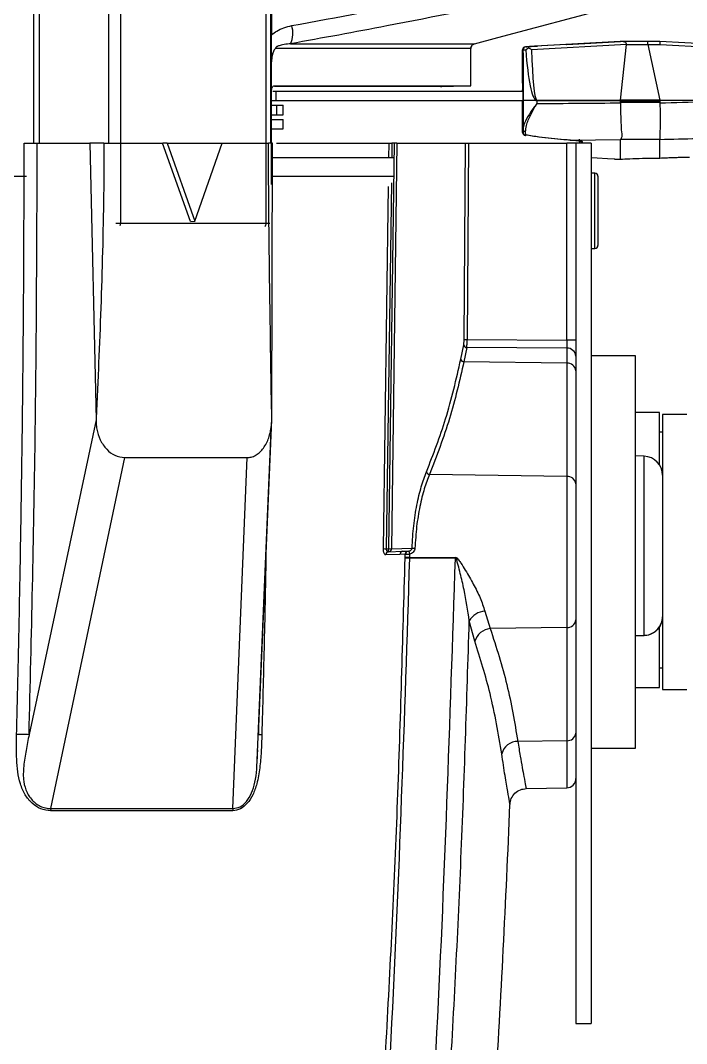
# Model space of a CAD drawing. Extents: x 7 to 135, y 3 to 97.
# Drawn here: x 59.137 to 61.255, y 9.978 to 13.232 of the extents above; entities that cross this region are included whole.
import ezdxf

# ---------------------------------------------------------------- set-up
doc = ezdxf.new("R2010")
doc.units = 0
doc.header["$MEASUREMENT"] = 0
doc.layers.add('OBJECT', color=7, linetype='CONTINUOUS')

msp = doc.modelspace()

# ---------------------------------------------------------------- linework, layer by layer
at = {"layer": 'OBJECT'}
for p, q in [((59.4183, 12.8414), (59.4183, 13.9323)), ((59.4555, 13.9326), (59.4555, 12.5876)), ((59.9186, 12.5876), (59.9186, 13.9326)), ((59.9323, 13.9323), (59.9323, 12.8414)), ((59.1803, 12.8414), (59.1803, 13.9147)), ((59.1973, 13.9263), (59.1973, 12.8414)), ((59.9357, 13.8999), (59.9357, 13.1858)), ((59.9963, 13.1578), (60.5805, 13.1578)), ((61.0438, 13.1648), (60.7556, 13.1492)), ((61.0453, 13.1648), (60.7569, 13.1492)), ((60.7617, 13.1401), (61.0639, 13.1565)), ((60.8736, 13.1556), (61.0439, 13.1648)), ((60.8749, 13.1556), (60.8736, 13.1556)), ((60.8751, 13.1556), (60.8742, 13.1556)), ((60.8749, 13.1556), (61.0452, 13.1648)), ((61.0438, 13.1648), (61.0439, 13.1648)), ((61.0439, 13.1648), (61.0452, 13.1648)), ((61.0453, 13.1648), (61.0452, 13.1648)), ((61.0536, 13.1648), (61.0453, 13.1648)), ((61.0455, 12.9789), (61.0641, 13.1551)), ((61.1311, 13.1648), (61.0536, 13.1648)), ((61.0641, 13.1551), (61.1318, 13.1551)), ((61.1703, 13.1648), (61.1311, 13.1648)), ((61.1318, 13.1554), (61.1713, 13.1554)), ((61.1318, 13.1551), (61.17, 12.9789)), ((61.1703, 13.1648), (61.1703, 13.1648)), ((61.579, 13.1432), (61.1703, 13.1648)), ((61.1713, 13.1554), (61.5797, 13.1338)), ((60.5694, 13.1433), (59.9481, 13.1433)), ((60.5694, 13.0243), (60.5694, 13.1433)), ((60.7339, 13.1296), (60.734, 13.1385)), ((60.734, 13.033), (60.7339, 13.1296)), ((60.7339, 13.1296), (60.7339, 13.0073)), ((60.7341, 13.1391), (60.734, 13.1301)), ((60.7351, 13.033), (60.7352, 13.1296)), ((60.7352, 13.1296), (60.7353, 13.1385)), ((60.7352, 13.1296), (60.7352, 12.9773)), ((59.9357, 13.0094), (59.9357, 13.1007)), ((60.473, 13.0225), (59.9445, 13.0225)), ((59.9447, 13.0243), (60.5694, 13.0243)), ((60.488, 13.0227), (60.4889, 13.0228)), ((60.4886, 13.0228), (60.4891, 13.0228)), ((60.4891, 13.0228), (60.4895, 13.0228)), ((60.5087, 13.0231), (60.4894, 13.0228)), ((60.4894, 13.0228), (60.4898, 13.0228)), ((60.4894, 13.0228), (60.4894, 13.0228)), ((60.4898, 13.0228), (60.5096, 13.0231)), ((60.5087, 13.0232), (60.5087, 13.0231)), ((60.5087, 13.0231), (60.5098, 13.0232)), ((60.5087, 13.0231), (60.5087, 13.0231)), ((60.5116, 13.0232), (60.5144, 13.0232)), ((60.5694, 13.0243), (60.5144, 13.0232)), ((60.5694, 13.0243), (60.5248, 13.0235)), ((59.9357, 12.7951), (59.9357, 13.0094)), ((59.94, 13.0073), (59.9491, 13.0073)), ((59.9491, 13.0073), (59.9491, 12.9773)), ((59.9491, 13.0073), (60.7351, 13.0073)), ((60.7339, 13.0073), (60.7339, 13.0111)), ((60.7351, 12.876), (60.7351, 13.0111)), ((59.9357, 12.9773), (59.9491, 12.9773)), ((59.9357, 12.9624), (59.9516, 12.9624)), ((59.9491, 12.9773), (60.7351, 12.9773)), ((59.9516, 12.9624), (59.9516, 12.9324)), ((59.9516, 12.9624), (59.9725, 12.9624)), ((59.9725, 12.9324), (59.9725, 12.9624)), ((60.7339, 12.876), (60.7339, 12.9773)), ((60.7339, 12.9773), (60.7339, 12.8856)), ((60.7352, 12.9773), (60.7352, 12.8856)), ((60.7767, 12.9773), (60.7352, 12.9773)), ((60.7797, 12.9781), (61.0454, 12.9781)), ((60.7797, 12.9681), (60.7797, 12.9765)), ((61.0453, 12.9765), (60.7797, 12.9765)), ((61.0454, 12.9781), (61.0453, 12.9765)), ((61.0453, 12.9706), (61.0453, 12.9758)), ((61.0453, 12.9758), (61.1703, 12.9758)), ((61.1703, 12.9706), (61.0453, 12.9706)), ((61.17, 12.9789), (61.0455, 12.9789)), ((61.1703, 12.9758), (61.1703, 12.9706)), ((61.4589, 12.9773), (61.1704, 12.9773)), ((59.9357, 12.9324), (59.9516, 12.9324)), ((59.9516, 12.9324), (59.9725, 12.9324)), ((59.9357, 12.9175), (59.9722, 12.9175)), ((59.9722, 12.8875), (59.9722, 12.9175)), ((59.9357, 12.8875), (59.9722, 12.8875)), ((60.7339, 12.8856), (60.7339, 12.876)), ((60.7352, 12.8856), (60.7351, 12.876)), ((60.7437, 12.8676), (60.7435, 12.8781)), ((59.1906, 12.8414), (59.3583, 12.8414)), ((59.3583, 12.8414), (59.3778, 11.9614)), ((59.4029, 12.8414), (59.5887, 12.8414)), ((59.6779, 12.5925), (59.5887, 12.8414)), ((59.6033, 12.8414), (59.5905, 12.8414)), ((59.6033, 12.8414), (59.692, 12.5937)), ((59.6033, 12.8414), (59.7785, 12.8414)), ((59.692, 12.5937), (59.7785, 12.8414)), ((59.779, 12.8414), (59.926, 12.8414)), ((59.9364, 11.9614), (59.939, 12.8414)), ((59.951, 12.8414), (60.3093, 12.8414)), ((60.3255, 12.8414), (60.3076, 11.5519)), ((60.3087, 12.7951), (60.3093, 12.8414)), ((60.3344, 12.8414), (60.3165, 11.5516)), ((60.3182, 12.8414), (60.3176, 12.7951)), ((60.3255, 12.8414), (60.3182, 12.8414)), ((60.3344, 12.8414), (60.5518, 12.8414)), ((60.5479, 12.2172), (60.5518, 12.8414)), ((60.5614, 12.8414), (60.5576, 12.2171)), ((60.5614, 12.8414), (60.8742, 12.8414)), ((60.8742, 12.2156), (60.8742, 12.8414)), ((60.9034, 12.8414), (60.8742, 12.8414)), ((60.8847, 12.8512), (60.9029, 12.8502)), ((60.8859, 12.8514), (61.0452, 12.8533)), ((60.9041, 12.8505), (60.8859, 12.8514)), ((60.8859, 12.8512), (60.9041, 12.8502)), ((60.9034, 12.8414), (60.9034, 10.0414)), ((60.9514, 12.8414), (60.9034, 12.8414)), ((60.9514, 12.8414), (60.9514, 10.0414)), ((61.0452, 12.8533), (61.0457, 12.854)), ((61.0457, 12.854), (61.1702, 12.854)), ((61.1702, 12.854), (61.1702, 12.8539)), ((59.9357, 12.7364), (59.9357, 12.7951)), ((60.3223, 12.7951), (59.9357, 12.7951)), ((61.0267, 12.7908), (61.0267, 12.7908)), ((61.0267, 12.7908), (61.0267, 12.7908)), ((61.1697, 12.7943), (61.1758, 12.7946)), ((57.3546, 12.7364), (59.157, 12.7364)), ((59.9357, 12.7364), (60.3223, 12.7364)), ((60.9636, 12.7463), (60.9514, 12.7465)), ((60.9636, 12.6264), (60.9636, 12.7463)), ((60.9734, 12.7363), (60.9734, 12.5164)), ((60.2914, 11.5519), (60.3074, 12.7042)), ((60.3165, 12.7152), (60.3003, 11.5516)), ((60.9636, 12.5064), (60.9636, 12.6264)), ((59.441, 12.5876), (59.4555, 12.5876)), ((59.4555, 12.5876), (59.9186, 12.5876)), ((59.6779, 12.5925), (59.692, 12.5937)), ((60.9514, 12.5062), (60.9636, 12.5064)), ((60.5576, 12.2171), (60.8742, 12.2156)), ((60.9034, 12.2156), (60.8742, 12.2156)), ((60.5372, 12.1545), (60.5465, 12.2)), ((60.5563, 12.1913), (60.547, 12.1464)), ((60.874, 12.1897), (60.5563, 12.1913)), ((60.874, 12.1897), (60.874, 12.1418)), ((60.874, 12.1418), (60.547, 12.1464)), ((60.874, 12.1418), (60.874, 11.7818)), ((60.9514, 12.1664), (61.0914, 12.1664)), ((61.0914, 12.1664), (61.0914, 10.9164)), ((61.1694, 11.9851), (61.0914, 11.9851)), ((61.1694, 11.9841), (61.1694, 11.9851)), ((61.1694, 11.8174), (61.1694, 11.9841)), ((61.2564, 11.9789), (61.1784, 11.9789)), ((61.1784, 11.9789), (61.1784, 11.1039)), ((59.3778, 11.9614), (59.1646, 10.9602)), ((59.8902, 10.8787), (59.9359, 11.9532)), ((59.8939, 10.9602), (59.9364, 11.9614)), ((61.1784, 11.9226), (61.1694, 11.9226)), ((61.1205, 11.8458), (61.0914, 11.8468)), ((59.2336, 10.7249), (59.4692, 11.8414)), ((59.4692, 11.8414), (59.8581, 11.8414)), ((59.8129, 10.7249), (59.8581, 11.8414)), ((61.1205, 11.2763), (61.1205, 11.8458)), ((60.874, 11.7818), (60.4376, 11.7879)), ((60.874, 11.7818), (60.874, 11.301)), ((60.3165, 11.5516), (60.3822, 11.5539)), ((60.2989, 11.5322), (60.2987, 11.5322)), ((60.3439, 11.5337), (60.2989, 11.5322)), ((60.3003, 11.5516), (60.3076, 11.5519)), ((60.3077, 11.5419), (60.3529, 11.5435)), ((60.3604, 11.5343), (60.3439, 11.5337)), ((60.3529, 11.5435), (60.3696, 11.544)), ((60.3602, 11.5237), (60.3604, 11.5343)), ((60.3602, 11.5222), (60.3602, 11.5237)), ((60.3604, 11.5343), (60.3617, 11.5343)), ((60.3696, 11.544), (60.3699, 11.5441)), ((60.3741, 11.522), (60.3742, 11.5242)), ((60.5201, 11.5221), (60.3741, 11.522)), ((60.3743, 11.5347), (60.3742, 11.5242)), ((60.3742, 11.5242), (60.5201, 11.5243)), ((60.5201, 11.5243), (60.5201, 11.5221)), ((60.6137, 11.353), (60.6312, 11.2976)), ((60.5816, 11.2572), (60.5644, 11.3222)), ((60.874, 11.301), (60.6312, 11.2976)), ((60.874, 11.301), (60.874, 10.941)), ((61.1694, 11.1101), (61.1694, 11.3022)), ((61.0914, 11.2752), (61.1205, 11.2763)), ((61.1205, 11.275), (61.0914, 11.274)), ((61.1694, 11.1726), (61.1784, 11.1726)), ((61.0914, 11.1101), (61.1694, 11.1101)), ((61.1784, 11.1039), (61.2564, 11.1039)), ((59.8942, 10.9723), (59.8939, 10.9602)), ((59.1646, 10.9602), (59.1646, 10.9601)), ((59.8939, 10.9601), (59.8951, 10.9604)), ((60.874, 10.941), (60.7186, 10.9388)), ((60.874, 10.941), (60.874, 10.7909)), ((61.0914, 10.9164), (60.9514, 10.9164)), ((60.7453, 10.7886), (60.874, 10.7909)), ((59.2336, 10.7249), (59.2332, 10.7178)), ((60.9034, 10.0414), (60.9514, 10.0414))]:
    msp.add_line(p, q, dxfattribs=at)
at = {"layer": 'OBJECT', "flags": 128}
for points in [[(60.5805, 13.1578), (60.6551, 13.1777), (61.2536, 13.3381)], [(60.5805, 13.1578), (60.6551, 13.1777), (61.2536, 13.3381)], [(60.7424, 12.8663), (60.7424, 12.8663), (60.7423, 12.8661)], [(60.8847, 12.8514), (60.8847, 12.8512), (60.8847, 12.8512)], [(60.8859, 12.8514), (60.8859, 12.8512), (60.8859, 12.8512)], [(60.9041, 12.8505), (60.9041, 12.8502), (60.9041, 12.8502)], [(61.0267, 12.7908), (61.0034, 12.7921), (60.9706, 12.7938), (60.9514, 12.7949)], [(61.0267, 12.7908), (61.0035, 12.7921), (60.9706, 12.7938), (60.9514, 12.7949)]]:
    msp.add_lwpolyline(points, dxfattribs=at)
at = {"layer": 'OBJECT'}
for centre, radius, start, end in [((59.9193, 13.1915), 0.0841, 336.3688, 16.7689), ((60.744, 13.1385), 0.01, 93.1795, 179.2098), ((60.744, 13.1386), 0.00993, 93.3852, 177.396), ((60.7452, 13.1385), 0.01, 93.1322, 179.1723), ((60.7452, 13.1386), 0.00999, 93.1469, 180.0514), ((60.7352, 13.1296), 0.00123, 154.1773, 179.3331), ((60.7347, 13.1387), 0.000738, 146.3407, 178.1539), ((60.7346, 13.1387), 0.000648, 179.2377, 191.5047), ((60.7359, 13.1387), 0.000649, 179.2079, 192.0423), ((70.1154, 13.0137), 9.3814, 179.88174, 180.01548), ((60.7353, 13.033), 0.00138, 157.1273, 179.4964), ((60.7427, 13.0331), 0.00878, 180.1668, 209.8257), ((60.7433, 13.0336), 0.00921, 180.4643, 207.6719), ((51.3537, 13.0137), 9.3814, 359.98452, 0.11826), ((60.7351, 13.0139), 0.003, 246.5646, 270.0105), ((60.8715, 12.8872), 0.1308, 135.483, 136.4446), ((60.896, 12.9765), 0.1163, 179.2229, 180.0002), ((60.7351, 12.8787), 0.00304, 246.6247, 270.1603), ((60.7439, 12.876), 0.01, 180.1134, 260.7453), ((60.7451, 12.876), 0.01, 180.0038, 260.7455), ((60.7442, 12.8767), 0.00907, 184.413, 267.1776), ((60.7437, 12.8867), 0.00858, 187.2957, 268.6296), ((60.7565, 12.8651), 0.013, 168.8345, 175.5286), ((60.925, 12.8552), 0.0101, 228.8473, 267.39), ((57.2401, 12.8573), 3.8051, 359.0001, 359.9396), ((55.4356, 12.8713), 5.7347, 359.23213, 359.82698), ((60.9634, 12.7363), 0.01, 0, 89), ((59.434, 12.5875), 0.0215, 338.1156, 0.4221), ((59.9018, 12.5872), 0.0168, 319.0171, 1.5034), ((60.9634, 12.5164), 0.01, 271, 0), ((60.6737, 21.7122), 9.4958, 269.24104, 269.29941), ((60.5565, 12.2014), 0.01, 187.541, 268.8697), ((60.8754, 12.1616), 0.0281, 4.3941, 92.9761), ((60.5471, 12.1565), 0.0101, 191.1935, 269.0161), ((60.8762, 12.1145), 0.0274, 6.912, 94.7909), ((61.1184, 11.7858), 0.06, 0, 88), ((60.439, 11.799), 0.0112, 194.9251, 262.9655), ((60.8762, 11.7545), 0.0274, 6.912, 94.7909), ((60.3947, 11.6682), 0.115, 263.7488, 268.3927), ((60.437, 16.4934), 4.9437, 268.3121, 268.4155), ((60.3084, 11.5322), 0.00976, 94.941, 180.0116), ((60.3085, 11.5323), 0.00963, 94.8847, 180.829), ((60.23, 11.5468), 0.0778, 356.3865, 3.7504), ((60.3536, 11.5338), 0.00968, 93.6294, 180.4269), ((60.3711, 11.4023), 0.1219, 88.5459, 95.1058), ((60.3611, 11.0393), 0.4828, 88.452, 90.1065), ((60.3701, 11.5343), 0.00971, 93.4817, 180.2646), ((60.3709, 11.5348), 0.00929, 96.2523, 182.9225), ((60.578, 11.5756), 0.2078, 188.6775, 191.3641), ((60.6176, 11.2921), 0.0611, 93.592, 150.4439), ((60.6367, 11.2401), 0.0578, 95.5328, 162.7293), ((60.8762, 11.3283), 0.0274, 265.2091, 353.088), ((61.1065, 11.2756), 0.014, 357.3636, 2.6364), ((60.7186, 10.8863), 0.0525, 89.9347, 166.192), ((60.8762, 10.9683), 0.0274, 265.2091, 353.088), ((60.8734, 10.8209), 0.03, 271, 0), ((10.0774, 12.8414), 50.66, 356.57471, 357.62076)]:
    msp.add_arc(centre, radius, start, end, dxfattribs=at)
for centre, major_axis, ratio, start_param, end_param in [((57.4036, 12.9673), (3.3775, 0.1833), 0.000068, 6.282979, 6.432601), ((57.4036, 12.9673), (3.3775, 0.1833), 0.000068, 6.136269, 6.282979), ((60.7946, 13.1512), (0.05, 0.0027), 0.000068, 3.196862, 3.858694), ((61.0268, 13.1548), (0.0374, 0.0006), 0.267005, 6.250717, 6.391319), ((61.1311, 13.1548), (0, 0.01), 0.062416, 4.764749, 6.283185), ((61.2133, 13.1548), (0.0815, -0.0005), 0.122457, 3.142797, 3.168977), ((61.17, 13.1548), (0.00026, 0.01), 0.121668, 4.767959, 6.280041), ((60.7952, 13.1413), (0.06, 0.0027), 0.000057, 3.196863, 3.677513), ((60.7952, 13.5461), (0.0156, 0.5695), 0.101721, 2.370054, 3.091718), ((60.7874, 13.5476), (0.0077, 0.5695), 0.050889, 2.368956, 3.089621), ((60.7952, 13.5461), (0.0156, 0.5695), 0.101721, 3.091718, 3.144382), ((60.7874, 13.5476), (0.0077, 0.5695), 0.050889, 3.089621, 3.142285), ((60.6874, 15.0398), (7.8874, 0), 0.262686, 4.724089, 4.75778), ((60.5973, 12.9758), (0.448, 0), 0.267859, 0, 0.006511), ((60.5973, 12.9706), (0.448, 0), 0.267859, 6.278981, 6.283185), ((60.597, 12.9758), (0.4487, 0.007), 0.267005, 6.2442, 6.250717), ((62.1482, 12.9758), (0.9785, -0.0064), 0.122457, 3.168977, 3.182066), ((62.1475, 12.9758), (0.9772, 0), 0.122804, 3.128502, 3.141593), ((57.1526, 15.0398), (19.0645, 0), 0.111055, 4.924724, 4.940236), ((62.1475, 12.9706), (0.9772, 0), 0.122804, 3.141593, 3.144933), ((60.7242, 15.0288), (-0.1946, 2.2237), 0.001244, 2.931284, 2.960447), ((60.7242, 15.0288), (-0.1946, 2.2237), 0.001244, 3.32252, 3.351683), ((61.1691, 12.7831), (0.1429, -0.0078), 0.000068, 3.05493, 3.140201), ((61.1691, 12.7831), (0.1429, -0.0078), 0.000068, 3.140201, 3.225755)]:
    msp.add_ellipse(centre, major_axis=major_axis, ratio=ratio, start_param=start_param, end_param=end_param, dxfattribs=at)
for points, knots in [([(59.9998, 13.2157), (60.1451, 13.2426), (60.436, 13.2963), (60.7255, 13.3572), (60.8702, 13.3877)], [0, 0, 0, 0, 0.499931, 1, 1, 1, 1]), ([(60.8681, 13.3297), (60.8304, 13.3217), (60.6419, 13.2818), (60.3516, 13.2228), (60.0981, 13.1764), (59.9963, 13.1578)], [0, 0, 0, 0, 0.130061, 0.650321, 1, 1, 1, 1]), ([(59.9357, 13.1858), (59.9411, 13.1902), (59.9597, 13.2056), (59.9831, 13.2115), (59.9998, 13.2157)], [0, 0, 0, 0, 0.288269, 1, 1, 1, 1]), ([(59.9357, 13.1007), (59.9357, 13.1078), (59.9358, 13.1292), (59.9358, 13.1577), (59.9357, 13.1789), (59.9357, 13.1858)], [0, 0, 0, 0, 0.250489, 0.755708, 1, 1, 1, 1]), ([(59.9963, 13.1578), (59.9894, 13.1572), (59.9793, 13.1563), (59.9672, 13.1539), (59.9606, 13.1521), (59.9561, 13.1505), (59.9531, 13.149), (59.9509, 13.1477), (59.9494, 13.1464), (59.9485, 13.145), (59.9481, 13.1441), (59.9481, 13.1435), (59.9481, 13.1433)], [0, 0, 0, 0, 0.413759, 0.60004, 0.726739, 0.813254, 0.872706, 0.913967, 0.957169, 0.974585, 0.992204, 1, 1, 1, 1]), ([(60.5805, 13.1578), (60.579, 13.1572), (60.5758, 13.156), (60.5721, 13.1523), (60.5698, 13.1479), (60.5696, 13.1447), (60.5694, 13.1433)], [0, 0, 0, 0, 0.257672, 0.515344, 0.773013, 1, 1, 1, 1]), ([(60.5694, 13.1433), (60.5696, 13.145), (60.5699, 13.1483), (60.5725, 13.1528), (60.5762, 13.1562), (60.5791, 13.1572), (60.5805, 13.1578)], [0, 0, 0, 0, 0.257663, 0.515326, 0.772991, 1, 1, 1, 1]), ([(60.7569, 13.1492), (60.7569, 13.1492), (60.7566, 13.1492), (60.7556, 13.1489), (60.7543, 13.1479), (60.7533, 13.1462), (60.7529, 13.1451), (60.7528, 13.1448)], [0, 0, 0, 0, 0.017181, 0.202287, 0.556603, 0.898381, 1, 1, 1, 1]), ([(61.0536, 13.1648), (61.0551, 13.1648), (61.0577, 13.1648), (61.0602, 13.1636), (61.0618, 13.1615), (61.0629, 13.1589), (61.0636, 13.1572), (61.0639, 13.1565)], [0, 0, 0, 0, 0.281503, 0.477149, 0.672463, 0.878462, 1, 1, 1, 1]), ([(59.9481, 13.1433), (59.948, 13.1432), (59.9473, 13.1426), (59.946, 13.1412), (59.9437, 13.1381), (59.9404, 13.1316), (59.9366, 13.1189), (59.936, 13.1073), (59.9357, 13.1007)], [0, 0, 0, 0, 0.006236, 0.083637, 0.159769, 0.305657, 0.605886, 1, 1, 1, 1]), ([(60.734, 13.1301), (60.734, 13.1239), (60.7341, 13.0915), (60.7341, 13.0594), (60.7341, 13.0336)], [0, 0, 0, 0, 0.1942441, 1, 1, 1, 1]), ([(60.7436, 13.1389), (60.7436, 13.139), (60.7452, 13.1404), (60.7481, 13.1425), (60.7517, 13.1443), (60.7528, 13.1448)], [0, 0, 0, 0, 0.021182, 0.71712, 1, 1, 1, 1]), ([(60.7528, 13.1448), (60.7556, 13.1433), (60.7585, 13.1418), (60.7616, 13.1401), (60.7617, 13.1401)], [0, 0, 0, 0, 0.980027, 1, 1, 1, 1]), ([(59.9357, 13.0094), (59.9358, 13.0111), (59.936, 13.0143), (59.9375, 13.0187), (59.9397, 13.0221), (59.9422, 13.024), (59.9439, 13.0242), (59.9447, 13.0243)], [0, 0, 0, 0, 0.205587, 0.410971, 0.62192, 0.8408, 1, 1, 1, 1]), ([(60.473, 13.0225), (60.4731, 13.0225), (60.4732, 13.0225), (60.4739, 13.0225), (60.475, 13.0225), (60.4765, 13.0225), (60.4783, 13.0226), (60.4804, 13.0226), (60.4827, 13.0226), (60.4852, 13.0227), (60.487, 13.0227), (60.488, 13.0227)], [0, 0, 0, 0, 0.108033, 0.219199, 0.327232, 0.438398, 0.546441, 0.657616, 0.765679, 0.876876, 1, 1, 1, 1]), ([(60.5086, 13.0231), (60.5089, 13.0232), (60.5103, 13.0232), (60.5113, 13.0232), (60.5116, 13.0232), (60.5116, 13.0232)], [0, 0, 0, 0, 0.1325815, 0.7100764, 1, 1, 1, 1]), ([(60.5248, 13.0235), (60.5231, 13.0234), (60.5197, 13.0234), (60.5152, 13.0233), (60.5118, 13.0232), (60.5101, 13.0232), (60.5099, 13.0232), (60.5098, 13.0232)], [0, 0, 0, 0, 0.217156, 0.434313, 0.651451, 0.868548, 1, 1, 1, 1]), ([(60.7797, 12.9681), (60.7796, 12.968), (60.7788, 12.9669), (60.7762, 12.9636), (60.7678, 12.9525), (60.7534, 12.932), (60.7385, 12.9067), (60.7362, 12.892), (60.7352, 12.8856)], [0, 0, 0, 0, 0.00366, 0.034965, 0.112488, 0.381452, 0.732443, 1, 1, 1, 1]), ([(60.7435, 12.8781), (60.7441, 12.8845), (60.7456, 12.9009), (60.7588, 12.931), (60.772, 12.955), (60.779, 12.9669), (60.7796, 12.9679), (60.7797, 12.9681)], [0, 0, 0, 0, 0.244744, 0.626729, 0.967928, 0.996144, 1, 1, 1, 1]), ([(61.0453, 12.9701), (61.0453, 12.9649), (61.0451, 12.9463), (61.0459, 12.9153), (61.0474, 12.8832), (61.0504, 12.8627), (61.047, 12.8564), (61.0457, 12.854)], [0, 0, 0, 0, 0.097508, 0.351331, 0.599304, 0.843154, 1, 1, 1, 1]), ([(61.1703, 12.9702), (61.1706, 12.9567), (61.1712, 12.9297), (61.171, 12.8941), (61.1701, 12.8667), (61.1702, 12.8581), (61.1702, 12.854)], [0, 0, 0, 0, 0.253584, 0.507165, 0.760847, 1, 1, 1, 1]), ([(60.8847, 12.8514), (60.8781, 12.8519), (60.8448, 12.8539), (60.7972, 12.8587), (60.7567, 12.8653), (60.7425, 12.8676)], [0, 0, 0, 0, 0.1396833, 0.6986629, 1, 1, 1, 1]), ([(60.8859, 12.8514), (60.8793, 12.8519), (60.846, 12.8539), (60.7985, 12.8587), (60.7579, 12.8653), (60.7437, 12.8676)], [0, 0, 0, 0, 0.139683, 0.698663, 1, 1, 1, 1]), ([(61.1702, 12.8539), (61.2495, 12.8558), (61.3859, 12.8589), (61.5223, 12.8623), (61.5794, 12.8637)], [0, 0, 0, 0, 0.581449, 1, 1, 1, 1]), ([(59.1249, 10.9608), (59.1269, 11.0386), (59.131, 11.2035), (59.1363, 11.4651), (59.141, 11.7454), (59.1447, 12.0282), (59.1472, 12.304), (59.1487, 12.5727), (59.1489, 12.7518), (59.149, 12.8414)], [0, 0, 0, 0, 0.1241052, 0.2632119, 0.41732, 0.5714285, 0.7142858, 0.857143, 1, 1, 1, 1]), ([(59.149, 12.8414), (59.1523, 12.8414), (59.1612, 12.8414), (59.1758, 12.8414), (59.1866, 12.8414), (59.1906, 12.8414)], [0, 0, 0, 0, 0.263884, 0.723096, 1, 1, 1, 1]), ([(59.1646, 10.9601), (59.1722, 11.2735), (59.1874, 11.9005), (59.1896, 12.5277), (59.1906, 12.8414)], [0, 0, 0, 0, 0.500002, 1, 1, 1, 1]), ([(59.4029, 12.8414), (59.3972, 12.8414), (59.3859, 12.8414), (59.3698, 12.8414), (59.3607, 12.8414), (59.3583, 12.8414)], [0, 0, 0, 0, 0.425022, 0.850044, 1, 1, 1, 1]), ([(59.4029, 12.8414), (59.4026, 12.7865), (59.4021, 12.6716), (59.3984, 12.497), (59.393, 12.319), (59.386, 12.1405), (59.3805, 12.0218), (59.3778, 11.9614)], [0, 0, 0, 0, 0.187144, 0.391348, 0.595125, 0.793954, 1, 1, 1, 1]), ([(59.9364, 11.9614), (59.9354, 12.0218), (59.9335, 12.1405), (59.9307, 12.3189), (59.9282, 12.4969), (59.9264, 12.6716), (59.9261, 12.7865), (59.926, 12.8414)], [0, 0, 0, 0, 0.206024, 0.404822, 0.608638, 0.812834, 1, 1, 1, 1]), ([(59.939, 12.8414), (59.9391, 12.8414), (59.9393, 12.8414), (59.9329, 12.8414), (59.9274, 12.8414), (59.926, 12.8414)], [0, 0, 0, 0, 0.425022, 0.850044, 1, 1, 1, 1]), ([(60.3093, 12.8414), (60.3095, 12.8414), (60.31, 12.8414), (60.311, 12.8414), (60.3122, 12.8414), (60.3136, 12.8414), (60.3151, 12.8414), (60.3166, 12.8414), (60.3177, 12.8414), (60.3182, 12.8414)], [0, 0, 0, 0, 0.144355, 0.28871, 0.433065, 0.57742, 0.721775, 0.859094, 1, 1, 1, 1]), ([(60.3344, 12.8414), (60.3342, 12.8414), (60.3338, 12.8414), (60.3328, 12.8414), (60.3316, 12.8414), (60.3302, 12.8414), (60.3287, 12.8414), (60.3271, 12.8414), (60.3261, 12.8414), (60.3255, 12.8414)], [0, 0, 0, 0, 0.143842, 0.287685, 0.431527, 0.575369, 0.719212, 0.85775, 1, 1, 1, 1]), ([(60.5518, 12.8414), (60.552, 12.8414), (60.5523, 12.8414), (60.5535, 12.8414), (60.5546, 12.8414), (60.5559, 12.8414), (60.5573, 12.8414), (60.5591, 12.8414), (60.5606, 12.8414), (60.5614, 12.8414)], [0, 0, 0, 0, 0.2352107, 0.3515487, 0.4678866, 0.5842245, 0.7005624, 0.8169004, 1, 1, 1, 1]), ([(60.9029, 12.8502), (60.9047, 12.8501), (60.9086, 12.8498), (60.9134, 12.849), (60.9162, 12.8483), (60.9174, 12.8478), (60.9174, 12.8478), (60.9174, 12.8478)], [0, 0, 0, 0, 0.271567, 0.562428, 0.781216, 0.935926, 1, 1, 1, 1]), ([(60.9245, 12.8451), (60.9242, 12.8456), (60.9237, 12.8466), (60.92, 12.8481), (60.9146, 12.8494), (60.909, 12.8502), (60.9054, 12.8504), (60.9041, 12.8505)], [0, 0, 0, 0, 0.219062, 0.43802, 0.659218, 0.879999, 1, 1, 1, 1]), ([(60.9041, 12.8502), (60.9059, 12.8501), (60.9098, 12.8498), (60.9146, 12.849), (60.9174, 12.8483), (60.9186, 12.8478), (60.9185, 12.8478), (60.9185, 12.8478)], [0, 0, 0, 0, 0.272276, 0.563693, 0.782325, 0.936952, 1, 1, 1, 1]), ([(61.0267, 12.7908), (61.0295, 12.7908), (61.0331, 12.7909), (61.0426, 12.7909), (61.0446, 12.7909)], [0, 0, 0, 0, 0.79181, 1, 1, 1, 1]), ([(61.0446, 12.7909), (61.0446, 12.7909), (61.0446, 12.7909), (61.0447, 12.7909), (61.0448, 12.7909), (61.0448, 12.7909), (61.0448, 12.7909)], [0, 0, 0, 0, 0.344879, 0.691965, 0.85965, 1, 1, 1, 1]), ([(61.0448, 12.7909), (61.0539, 12.7914), (61.0723, 12.7924), (61.1144, 12.7939), (61.1487, 12.7944), (61.1672, 12.7944), (61.1697, 12.7944)], [0, 0, 0, 0, 0.3151069, 0.6329439, 0.9497911, 1, 1, 1, 1]), ([(61.1697, 12.7944), (61.1855, 12.7951), (61.2171, 12.7966), (61.2504, 12.7973), (61.2628, 12.7973), (61.2648, 12.7973)], [0, 0, 0, 0, 0.4560015, 0.9119923, 1, 1, 1, 1]), ([(61.1758, 12.7946), (61.1821, 12.7949), (61.2025, 12.796), (61.2344, 12.7969), (61.2551, 12.7972), (61.2648, 12.7973)], [0, 0, 0, 0, 0.19436, 0.620523, 1, 1, 1, 1]), ([(59.9359, 12.7106), (59.9359, 12.7113), (59.9358, 12.7154), (59.9358, 12.724), (59.9357, 12.7324), (59.9357, 12.7364)], [0, 0, 0, 0, 0.111671, 0.581182, 1, 1, 1, 1]), ([(59.9186, 12.5876), (59.9227, 12.5876), (59.9282, 12.5876), (59.9294, 12.5876), (59.9297, 12.5875)], [0, 0, 0, 0, 0.76508, 1, 1, 1, 1]), ([(60.5465, 12.2), (60.5467, 12.201), (60.5471, 12.203), (60.5475, 12.2072), (60.5478, 12.212), (60.5478, 12.2155), (60.5479, 12.2172)], [0, 0, 0, 0, 0.2487, 0.500162, 0.750977, 1, 1, 1, 1]), ([(60.5563, 12.1913), (60.5565, 12.1928), (60.5568, 12.1958), (60.5572, 12.2021), (60.5574, 12.2093), (60.5575, 12.2145), (60.5576, 12.2171)], [0, 0, 0, 0, 0.249782, 0.499582, 0.749652, 1, 1, 1, 1]), ([(60.8742, 12.2156), (60.8742, 12.213), (60.8742, 12.2078), (60.8742, 12.2005), (60.8741, 12.1941), (60.874, 12.1911), (60.874, 12.1897)], [0, 0, 0, 0, 0.249341, 0.499707, 0.749657, 1, 1, 1, 1]), ([(60.4282, 11.7961), (60.4499, 11.8522), (60.4957, 11.9705), (60.5229, 12.0911), (60.5372, 12.1545)], [0, 0, 0, 0, 0.4742797, 1, 1, 1, 1]), ([(60.547, 12.1464), (60.5333, 12.0859), (60.5062, 11.9652), (60.4604, 11.8469), (60.4376, 11.7879)], [0, 0, 0, 0, 0.5015226, 1, 1, 1, 1]), ([(59.3778, 11.9614), (59.3778, 11.9575), (59.3779, 11.9476), (59.3808, 11.9258), (59.3901, 11.8959), (59.4103, 11.8668), (59.4378, 11.846), (59.4585, 11.843), (59.4692, 11.8414)], [0, 0, 0, 0, 0.061294, 0.157977, 0.353025, 0.568965, 0.7756, 1, 1, 1, 1]), ([(59.8581, 11.8414), (59.8625, 11.8418), (59.8714, 11.8425), (59.8842, 11.8481), (59.8963, 11.8566), (59.9075, 11.8681), (59.9174, 11.8827), (59.9253, 11.8996), (59.931, 11.9179), (59.9343, 11.9343), (59.936, 11.949), (59.9362, 11.9572), (59.9364, 11.9614)], [0, 0, 0, 0, 0.10732, 0.218018, 0.325236, 0.435295, 0.546628, 0.661859, 0.764001, 0.868866, 0.934079, 1, 1, 1, 1]), ([(60.3822, 11.5539), (60.3837, 11.5778), (60.3866, 11.6255), (60.3973, 11.6918), (60.4113, 11.7509), (60.4225, 11.781), (60.4282, 11.7961)], [0, 0, 0, 0, 0.251202, 0.500278, 0.750503, 1, 1, 1, 1]), ([(60.4376, 11.7879), (60.432, 11.7733), (60.4207, 11.7442), (60.4067, 11.687), (60.3959, 11.6227), (60.393, 11.5765), (60.3915, 11.5533)], [0, 0, 0, 0, 0.249685, 0.499981, 0.748981, 1, 1, 1, 1]), ([(60.3726, 11.5443), (60.3739, 11.5446), (60.3763, 11.5452), (60.3793, 11.5474), (60.3816, 11.5504), (60.382, 11.5527), (60.3822, 11.5539)], [0, 0, 0, 0, 0.263888, 0.519203, 0.764229, 1, 1, 1, 1]), ([(59.9179, 11.5262), (59.916, 11.4294), (59.9122, 11.2409), (59.9072, 11.0524), (59.9048, 10.9608)], [0, 0, 0, 0, 0.5137368, 1, 1, 1, 1]), ([(60.0359, 6.9544), (60.064, 7.1984), (60.1213, 7.6952), (60.1934, 8.4554), (60.2544, 9.2221), (60.3025, 9.9898), (60.3391, 10.7524), (60.3531, 11.2645), (60.3602, 11.5222)], [0, 0, 0, 0, 0.160827, 0.327495, 0.500007, 0.664527, 0.83119, 1, 1, 1, 1]), ([(60.3741, 11.522), (60.3577, 11.0131), (60.3247, 9.9949), (60.2166, 8.4708), (60.1053, 7.4586), (60.0497, 6.9529)], [0, 0, 0, 0, 0.333356, 0.666961, 1, 1, 1, 1]), ([(60.1855, 6.8576), (60.2428, 7.3739), (60.3576, 8.4072), (60.4691, 9.9631), (60.5031, 11.0026), (60.5201, 11.5221)], [0, 0, 0, 0, 0.333112, 0.666662, 1, 1, 1, 1]), ([(60.2987, 11.5322), (60.2977, 11.5325), (60.2957, 11.5331), (60.2937, 11.5367), (60.2924, 11.5406), (60.2917, 11.5441), (60.2913, 11.5479), (60.2913, 11.5505), (60.2914, 11.5519)], [0, 0, 0, 0, 0.25047, 0.499098, 0.623972, 0.749215, 0.874878, 1, 1, 1, 1]), ([(60.3003, 11.5516), (60.3002, 11.5509), (60.3002, 11.5496), (60.3006, 11.5476), (60.3013, 11.5457), (60.3026, 11.5439), (60.3047, 11.5423), (60.3065, 11.542), (60.3076, 11.5419)], [0, 0, 0, 0, 0.115861, 0.2356202, 0.3629616, 0.5009635, 0.7156809, 1, 1, 1, 1]), ([(60.3076, 11.5519), (60.3085, 11.5519), (60.3104, 11.5518), (60.313, 11.5517), (60.3152, 11.5517), (60.3161, 11.5516), (60.3165, 11.5516)], [0, 0, 0, 0, 0.250025, 0.500041, 0.750035, 1, 1, 1, 1]), ([(60.3076, 11.5419), (60.3076, 11.5419), (60.3077, 11.5419), (60.3077, 11.5419), (60.3077, 11.5419)], [0, 0, 0, 0, 0.504966, 1, 1, 1, 1]), ([(60.3165, 11.5516), (60.3164, 11.5508), (60.3163, 11.5493), (60.3154, 11.5469), (60.3138, 11.5445), (60.3112, 11.5426), (60.309, 11.542), (60.3079, 11.5419), (60.3077, 11.5419)], [0, 0, 0, 0, 0.16575, 0.304544, 0.500522, 0.758969, 0.963228, 1, 1, 1, 1]), ([(60.3617, 11.5343), (60.3624, 11.5344), (60.3639, 11.5344), (60.367, 11.5344), (60.3705, 11.5345), (60.3731, 11.5346), (60.3743, 11.5347)], [0, 0, 0, 0, 0.252686, 0.502318, 0.750915, 1, 1, 1, 1]), ([(60.3699, 11.5441), (60.3703, 11.5441), (60.3708, 11.5441), (60.3718, 11.5442), (60.3724, 11.5442), (60.3726, 11.5443)], [0, 0, 0, 0, 0.567939, 0.802835, 1, 1, 1, 1]), ([(60.3915, 11.5533), (60.3911, 11.551), (60.3905, 11.5465), (60.3864, 11.5408), (60.381, 11.5365), (60.3766, 11.5353), (60.3743, 11.5347)], [0, 0, 0, 0, 0.249808, 0.499822, 0.747002, 1, 1, 1, 1]), ([(60.5201, 11.5243), (60.5206, 11.5242), (60.5215, 11.5241), (60.5236, 11.5232), (60.5267, 11.5207), (60.5317, 11.5146), (60.5403, 11.5018), (60.5564, 11.4759), (60.5776, 11.4389), (60.6004, 11.3949), (60.6093, 11.367), (60.6137, 11.353)], [0, 0, 0, 0, 0.006485, 0.013721, 0.031594, 0.062973, 0.125806, 0.251401, 0.500146, 0.748658, 1, 1, 1, 1]), ([(60.5644, 11.3222), (60.5596, 11.3551), (60.5523, 11.4048), (60.5379, 11.4645), (60.5302, 11.4949), (60.5261, 11.5099), (60.5237, 11.5171), (60.5222, 11.5203), (60.5212, 11.5216), (60.5207, 11.522), (60.5203, 11.5221), (60.5202, 11.5221), (60.5201, 11.5221)], [0, 0, 0, 0, 0.496699, 0.752031, 0.881111, 0.944765, 0.975296, 0.989233, 0.995173, 0.997683, 0.99885, 1, 1, 1, 1]), ([(61.1205, 11.2763), (61.1234, 11.2765), (61.133, 11.2772), (61.1489, 11.2831), (61.1652, 11.2963), (61.1759, 11.3142), (61.1784, 11.3279), (61.1784, 11.3348), (61.1784, 11.3349)], [0, 0, 0, 0, 0.093063, 0.311107, 0.536526, 0.766298, 0.99553, 1, 1, 1, 1]), ([(61.1784, 11.3349), (61.1784, 11.3348), (61.1784, 11.3337), (61.1783, 11.331), (61.1777, 11.324), (61.1745, 11.3114), (61.1652, 11.2953), (61.1489, 11.2819), (61.133, 11.276), (61.1234, 11.2752), (61.1205, 11.275)], [0, 0, 0, 0, 0.004468, 0.036716, 0.090608, 0.23434, 0.463858, 0.689062, 0.906977, 1, 1, 1, 1]), ([(60.2343, 6.8522), (60.2622, 7.0914), (60.3189, 7.578), (60.3911, 8.3219), (60.4527, 9.0717), (60.5021, 9.8225), (60.5406, 10.5689), (60.5564, 11.07), (60.5644, 11.3222)], [0, 0, 0, 0, 0.161143, 0.327799, 0.499972, 0.664532, 0.831207, 1, 1, 1, 1]), ([(60.6312, 11.2976), (60.6501, 11.2384), (60.688, 11.1197), (60.7084, 10.9992), (60.7186, 10.9388)], [0, 0, 0, 0, 0.4987888, 1, 1, 1, 1]), ([(60.6676, 10.8988), (60.6568, 10.963), (60.6365, 11.0834), (60.5991, 11.2019), (60.5816, 11.2572)], [0, 0, 0, 0, 0.533731, 1, 1, 1, 1]), ([(59.2332, 10.7178), (59.2227, 10.7192), (59.2018, 10.7219), (59.1736, 10.7405), (59.1507, 10.7681), (59.131, 10.8151), (59.1238, 10.8817), (59.1246, 10.9344), (59.1249, 10.9608)], [0, 0, 0, 0, 0.125023, 0.25026, 0.372599, 0.500557, 0.75017, 1, 1, 1, 1]), ([(59.1646, 10.9601), (59.1575, 10.9603), (59.1433, 10.9606), (59.1311, 10.9608), (59.1249, 10.9608)], [0, 0, 0, 0, 0.499994, 1, 1, 1, 1]), ([(59.1646, 10.9601), (59.1614, 10.9435), (59.155, 10.9102), (59.1468, 10.8607), (59.145, 10.8143), (59.1548, 10.7814), (59.1665, 10.7613), (59.1771, 10.749), (59.19, 10.7384), (59.2043, 10.7305), (59.2194, 10.7256), (59.2293, 10.7251), (59.2336, 10.7249)], [0, 0, 0, 0, 0.167654, 0.336418, 0.499288, 0.624454, 0.681334, 0.749951, 0.805261, 0.875044, 0.945879, 1, 1, 1, 1]), ([(59.9048, 10.9608), (59.9042, 10.9423), (59.903, 10.9067), (59.8987, 10.854), (59.8908, 10.8069), (59.877, 10.7679), (59.8588, 10.7402), (59.8368, 10.7218), (59.8204, 10.7191), (59.8123, 10.7178)], [0, 0, 0, 0, 0.175155, 0.335953, 0.499736, 0.628069, 0.749937, 0.875049, 1, 1, 1, 1]), ([(59.8951, 10.9604), (59.8952, 10.9604), (59.8956, 10.9607), (59.901, 10.9608), (59.9048, 10.9608)], [0, 0, 0, 0, 0.289715, 1, 1, 1, 1]), ([(60.7186, 10.9388), (60.7212, 10.9227), (60.7262, 10.8916), (60.7327, 10.855), (60.7391, 10.8203), (60.7437, 10.7966), (60.7459, 10.7855), (60.7453, 10.7887), (60.7453, 10.7887)], [0, 0, 0, 0, 0.174293, 0.336705, 0.499668, 0.754282, 0.998981, 1, 1, 1, 1]), ([(59.8901, 10.8787), (59.8904, 10.8833), (59.8911, 10.8944), (59.8916, 10.9054), (59.8918, 10.9118)], [0, 0, 0, 0, 0.4168906, 1, 1, 1, 1]), ([(59.8129, 10.7249), (59.8205, 10.7261), (59.8358, 10.7285), (59.8566, 10.7463), (59.8733, 10.7735), (59.8841, 10.8097), (59.8884, 10.8458), (59.8896, 10.8692), (59.8901, 10.8787)], [0, 0, 0, 0, 0.1694749, 0.3395717, 0.5082218, 0.6768945, 0.867999, 1, 1, 1, 1]), ([(60.6938, 10.7383), (60.6934, 10.7403), (60.6926, 10.7443), (60.6868, 10.7768), (60.6784, 10.8264), (60.6712, 10.8747), (60.6676, 10.8988)], [0, 0, 0, 0, 0.2495485, 0.4999686, 0.7498327, 1, 1, 1, 1]), ([(60.6938, 10.7383), (60.6947, 10.7447), (60.6967, 10.7578), (60.7087, 10.7746), (60.7257, 10.7862), (60.7389, 10.7878), (60.7453, 10.7886)], [0, 0, 0, 0, 0.240855, 0.5, 0.759145, 1, 1, 1, 1]), ([(59.8123, 10.7178), (59.7248, 10.7178), (59.5497, 10.7177), (59.3387, 10.7178), (59.2332, 10.7178)], [0, 0, 0, 0, 0.500003, 1, 1, 1, 1]), ([(59.2336, 10.7249), (59.3391, 10.7249), (59.5502, 10.725), (59.7253, 10.7249), (59.8129, 10.7249)], [0, 0, 0, 0, 0.4997785, 1, 1, 1, 1]), ([(59.8129, 10.7249), (59.8127, 10.7237), (59.8125, 10.7214), (59.8124, 10.719), (59.8123, 10.7178)], [0, 0, 0, 0, 0.4999958, 1, 1, 1, 1])]:
    msp.add_open_spline(points, degree=3, knots=knots, dxfattribs=at)

doc.saveas('drawing.dxf')
